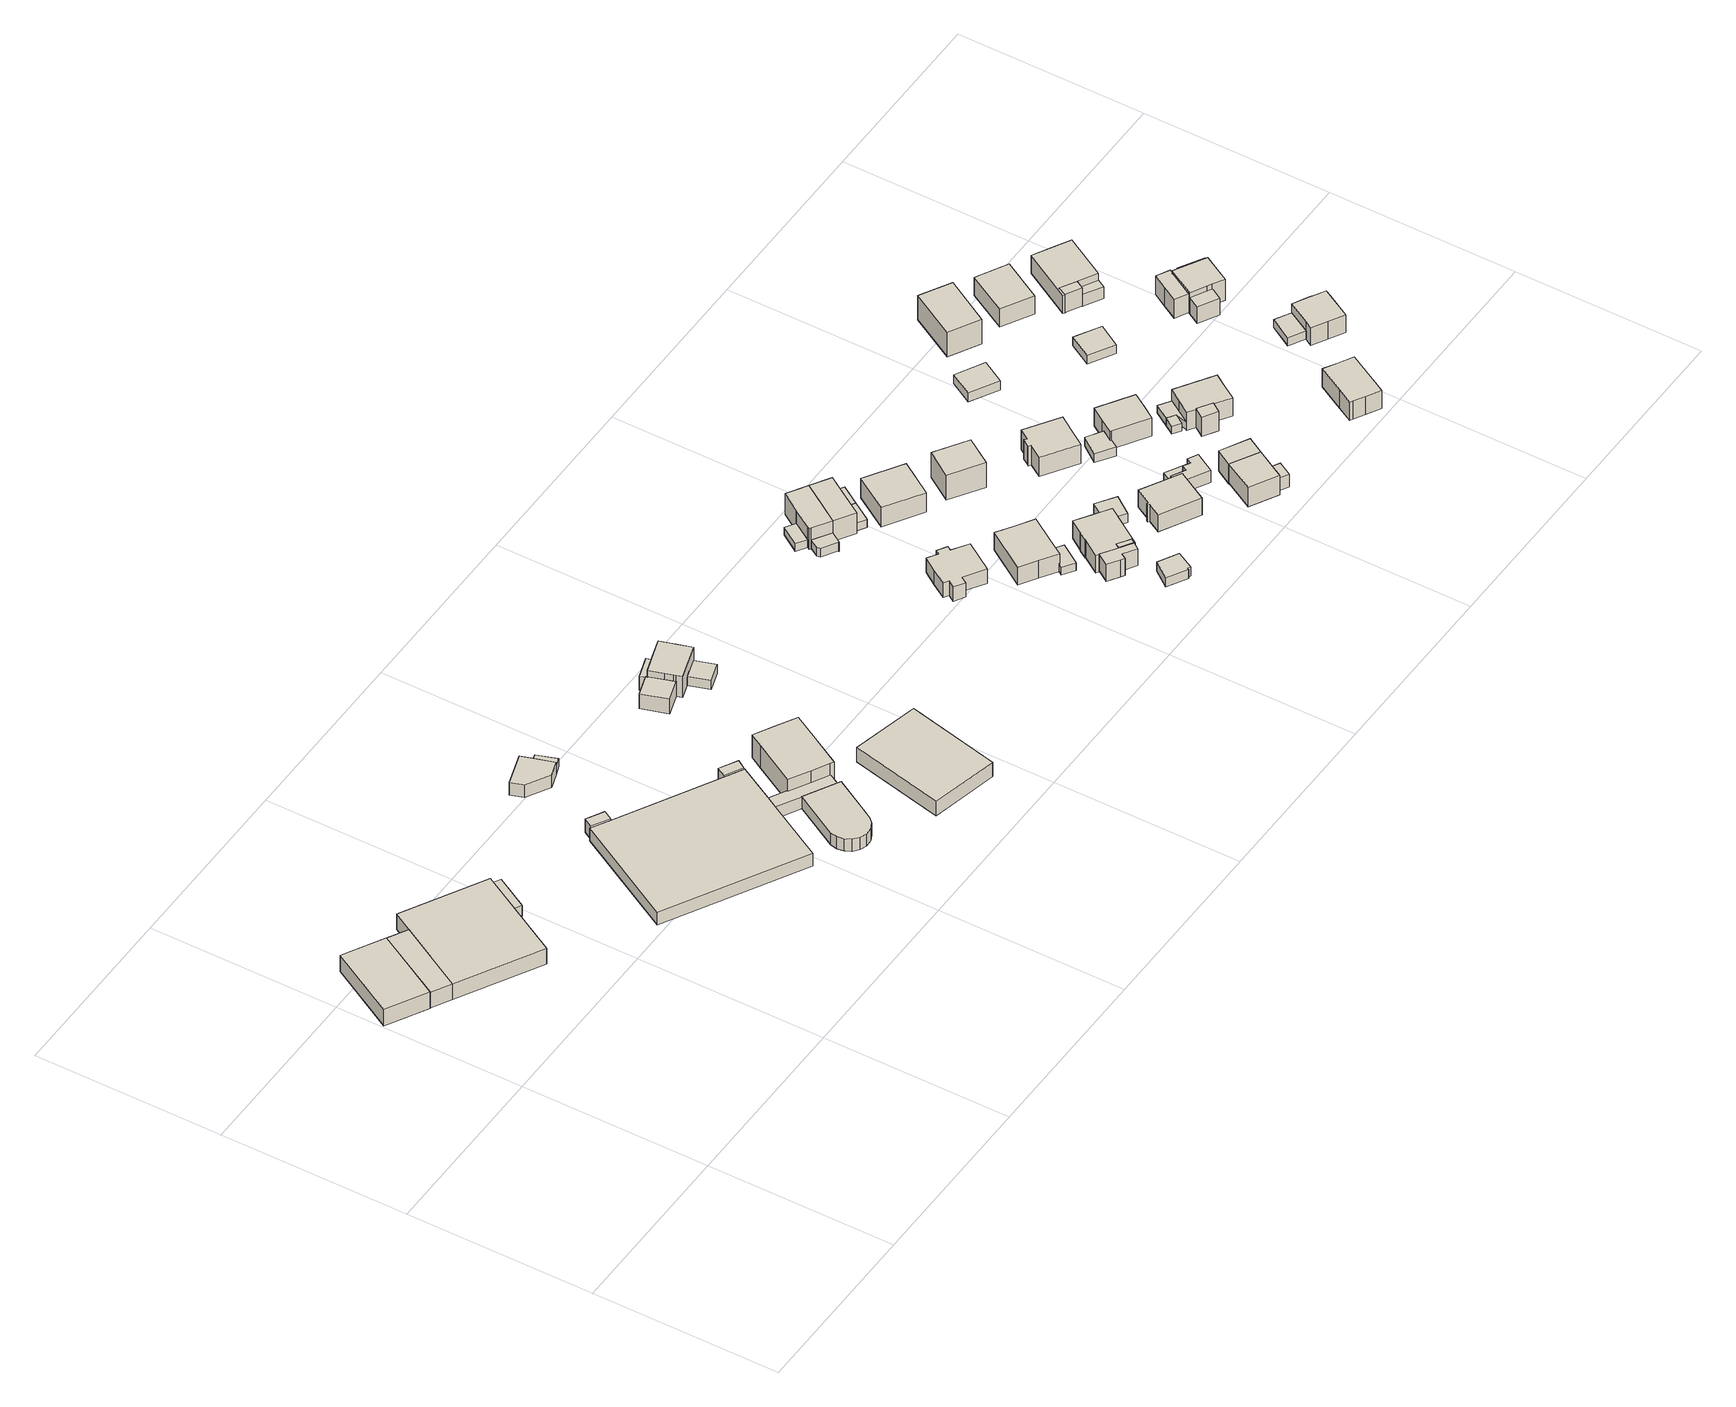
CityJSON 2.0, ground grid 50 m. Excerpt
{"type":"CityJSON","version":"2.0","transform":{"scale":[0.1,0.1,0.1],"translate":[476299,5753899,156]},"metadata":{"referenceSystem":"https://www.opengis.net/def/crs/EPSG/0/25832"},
"CityObjects":{
"building1":{"type":"Building","attributes":{"Gemeindeschluessel":"05766056","BezugspunktDach":"2000","function":"31001_2000","measuredHeight":5.05},"address":[{"country":"Germany","locality":"Oerlinghausen","thoroughfareNumber":"40","thoroughfareName":"Stukenbrocker Weg"}],"geometry":[{"type":"Solid","lod":"1","boundaries":[[[[0,1,2,3]],[[4,5,6,7]],[[4,7,3,2]],[[5,4,2,1]],[[6,5,1,0]],[[7,6,0,3]]]]}]},
"building2":{"type":"Building","attributes":{"Gemeindeschluessel":"05766056","function":"31001_2000"},"address":[{"country":"Germany","locality":"Oerlinghausen","thoroughfareNumber":"40","thoroughfareName":"Stukenbrocker Weg"}],"children":["building2-1","building2-2","building2-3"]},
"building2-1":{"type":"BuildingPart","attributes":{"BezugspunktDach":"2000","measuredHeight":4.88},"parents":["building2"],"geometry":[{"type":"Solid","lod":"1","boundaries":[[[[8,9,10,11]],[[12,13,14,15]],[[12,15,11,10]],[[13,12,10,9]],[[14,13,9,8]],[[15,14,8,11]]]]}]},
"building2-2":{"type":"BuildingPart","attributes":{"BezugspunktDach":"2000","measuredHeight":4.88},"parents":["building2"],"geometry":[{"type":"Solid","lod":"1","boundaries":[[[[16,17,9,18]],[[13,19,20,21]],[[13,21,18,9]],[[19,13,9,17]],[[20,19,17,16]],[[21,20,16,18]]]]}]},
"building2-3":{"type":"BuildingPart","attributes":{"BezugspunktDach":"2000","measuredHeight":3.34},"parents":["building2"],"geometry":[{"type":"Solid","lod":"1","boundaries":[[[[22,23,24,25]],[[26,27,15,28]],[[26,28,25,24]],[[27,26,24,23]],[[15,27,23,22]],[[28,15,22,25]]]]}]},
"building3":{"type":"Building","attributes":{"Gemeindeschluessel":"05766056","BezugspunktDach":"2000","function":"31001_2000","measuredHeight":4.04},"address":[{"country":"Germany","locality":"Oerlinghausen","thoroughfareNumber":"38","thoroughfareName":"Stukenbrocker Weg"}],"geometry":[{"type":"Solid","lod":"1","boundaries":[[[[29,30,31,32,33,34,35,36,37,38]],[[39,40,41,42,43,44,45,46,47,48]],[[39,48,38,37]],[[40,39,37,36]],[[41,40,36,35]],[[42,41,35,34]],[[43,42,34,33]],[[44,43,33,32]],[[45,44,32,31]],[[46,45,31,30]],[[47,46,30,29]],[[48,47,29,38]]]]}]},
"building4":{"type":"Building","attributes":{"Gemeindeschluessel":"05766056","BezugspunktDach":"2000","function":"51009_1610","measuredHeight":4.21},"address":[{"country":"Germany"}],"geometry":[{"type":"Solid","lod":"1","boundaries":[[[[49,50,51,52]],[[53,54,55,56]],[[53,56,52,51]],[[54,53,51,50]],[[55,54,50,49]],[[56,55,49,52]]]]}]},
"building5":{"type":"Building","attributes":{"Gemeindeschluessel":"05766056","BezugspunktDach":"2000","function":"31001_2000","measuredHeight":3.99},"address":[{"country":"Germany","locality":"Oerlinghausen","thoroughfareNumber":"38","thoroughfareName":"Stukenbrocker Weg"}],"geometry":[{"type":"Solid","lod":"1","boundaries":[[[[57,58,59,60,61,62]],[[63,64,65,66,67,68]],[[63,68,62,61]],[[64,63,61,60]],[[65,64,60,59]],[[66,65,59,58]],[[67,66,58,57]],[[68,67,57,62]]]]}]},
"building6":{"type":"Building","attributes":{"Gemeindeschluessel":"05766056","BezugspunktDach":"2000","function":"31001_2000","measuredHeight":2.34},"address":[{"country":"Germany","locality":"Oerlinghausen","thoroughfareNumber":"38","thoroughfareName":"Stukenbrocker Weg"}],"geometry":[{"type":"Solid","lod":"1","boundaries":[[[[69,70,71,72]],[[68,67,73,74]],[[68,74,72,71]],[[67,68,71,70]],[[73,67,70,69]],[[74,73,69,72]]]]}]},
"building7":{"type":"Building","attributes":{"Gemeindeschluessel":"05766056","BezugspunktDach":"2000","function":"31001_2000","measuredHeight":3.82,"storeysAboveGround":1},"address":[{"country":"Germany","locality":"Oerlinghausen","thoroughfareNumber":"38","thoroughfareName":"Stukenbrocker Weg"}],"geometry":[{"type":"Solid","lod":"1","boundaries":[[[[75,76,77,78,79,80,81,82,83,84,85,86,87,88]],[[89,90,91,92,93,94,95,96,97,98,99,100,101,102]],[[89,102,88,87]],[[90,89,87,86]],[[91,90,86,85]],[[92,91,85,84]],[[93,92,84,83]],[[94,93,83,82]],[[95,94,82,81]],[[96,95,81,80]],[[97,96,80,79]],[[98,97,79,78]],[[99,98,78,77]],[[100,99,77,76]],[[101,100,76,75]],[[102,101,75,88]]]]}]},
"building8":{"type":"Building","attributes":{"Gemeindeschluessel":"05766056","BezugspunktDach":"2000","function":"51009_1610","measuredHeight":4.17},"address":[{"country":"Germany"}],"geometry":[{"type":"Solid","lod":"1","boundaries":[[[[103,104,105,106]],[[107,108,109,110]],[[107,110,106,105]],[[108,107,105,104]],[[109,108,104,103]],[[110,109,103,106]]]]}]},
"building9":{"type":"Building","attributes":{"Gemeindeschluessel":"05766056","function":"31001_2000"},"address":[{"country":"Germany","locality":"Oerlinghausen","thoroughfareNumber":"38","thoroughfareName":"Stukenbrocker Weg"}],"children":["building9-1","building9-2"]},
"building9-1":{"type":"BuildingPart","attributes":{"BezugspunktDach":"2000","measuredHeight":7.8,"storeysAboveGround":2},"parents":["building9"],"geometry":[{"type":"Solid","lod":"1","boundaries":[[[[111,112,113,114,115,116,117,118,119]],[[120,121,122,123,124,125,126,127,128]],[[120,128,119,118]],[[121,120,118,117]],[[122,121,117,116]],[[123,122,116,115]],[[124,123,115,114]],[[125,124,114,113]],[[126,125,113,112]],[[127,126,112,111]],[[128,127,111,119]]]]}]},
"building9-2":{"type":"BuildingPart","attributes":{"BezugspunktDach":"2000","measuredHeight":3.72,"storeysAboveGround":2},"address":[{"country":"Germany","locality":"Oerlinghausen","thoroughfareNumber":"38","thoroughfareName":"Stukenbrocker Weg"}],"parents":["building9"],"geometry":[{"type":"Solid","lod":"1","boundaries":[[[[129,29,38,81,80,79,130,131]],[[121,132,133,134,135,136,124,123]],[[121,123,131,130]],[[132,121,130,79]],[[133,132,79,80]],[[134,133,80,81]],[[135,134,81,38]],[[136,135,38,29]],[[124,136,29,129]],[[123,124,129,131]]]]}]},
"building10":{"type":"Building","attributes":{"Gemeindeschluessel":"05766056","BezugspunktDach":"2000","function":"31001_2000","measuredHeight":4.45},"address":[{"country":"Germany","locality":"Oerlinghausen","thoroughfareNumber":"36","thoroughfareName":"Stukenbrocker Weg"}],"geometry":[{"type":"Solid","lod":"1","boundaries":[[[[137,138,139,140]],[[141,142,143,144]],[[141,144,140,139]],[[142,141,139,138]],[[143,142,138,137]],[[144,143,137,140]]]]}]},
"building11":{"type":"Building","attributes":{"Gemeindeschluessel":"05766056","BezugspunktDach":"2000","function":"31001_2000","measuredHeight":6.58},"address":[{"country":"Germany","locality":"Oerlinghausen","thoroughfareNumber":"34","thoroughfareName":"Stukenbrocker Weg"}],"geometry":[{"type":"Solid","lod":"1","boundaries":[[[[145,146,147,148]],[[149,150,151,152]],[[149,152,148,147]],[[150,149,147,146]],[[151,150,146,145]],[[152,151,145,148]]]]}]},
"building12":{"type":"Building","attributes":{"Gemeindeschluessel":"05766056","function":"31001_1010"},"address":[{"country":"Germany","locality":"Oerlinghausen","thoroughfareNumber":"34","thoroughfareName":"Stukenbrocker Weg"}],"children":["building12-1","building12-2"]},
"building12-1":{"type":"BuildingPart","attributes":{"BezugspunktDach":"2000","measuredHeight":8.98},"parents":["building12"],"geometry":[{"type":"Solid","lod":"1","boundaries":[[[[153,154,155,156,157,158,159,160,161,162]],[[163,164,165,166,167,168,169,170,171,172]],[[163,172,162,161]],[[164,163,161,160]],[[165,164,160,159]],[[166,165,159,158]],[[167,166,158,157]],[[168,167,157,156]],[[169,168,156,155]],[[170,169,155,154]],[[171,170,154,153]],[[172,171,153,162]]]]}]},
"building12-2":{"type":"BuildingPart","attributes":{"BezugspunktDach":"2000","measuredHeight":4.24},"parents":["building12"],"geometry":[{"type":"Solid","lod":"1","boundaries":[[[[173,174,175,176]],[[167,177,178,168]],[[167,168,176,175]],[[177,167,175,174]],[[178,177,174,173]],[[168,178,173,176]]]]}]},
"building13":{"type":"Building","attributes":{"Gemeindeschluessel":"05766056","BezugspunktDach":"2000","function":"31001_2000","measuredHeight":2.76},"address":[{"country":"Germany","locality":"Oerlinghausen","thoroughfareNumber":"34","thoroughfareName":"Stukenbrocker Weg"}],"geometry":[{"type":"Solid","lod":"1","boundaries":[[[[179,180,181,182]],[[183,184,185,186]],[[183,186,182,181]],[[184,183,181,180]],[[185,184,180,179]],[[186,185,179,182]]]]}]},
"building14":{"type":"Building","attributes":{"Gemeindeschluessel":"05766056","BezugspunktDach":"2000","function":"31001_1100","measuredHeight":7.13},"address":[{"country":"Germany","locality":"Oerlinghausen","thoroughfareNumber":"22","thoroughfareName":"Agnes-Miegel-Weg"}],"geometry":[{"type":"Solid","lod":"1","boundaries":[[[[187,188,189,190,191,192,193,194,195,196,197,198,199,200]],[[201,202,203,204,205,206,207,208,209,210,211,212,213,214]],[[201,214,200,199]],[[202,201,199,198]],[[203,202,198,197]],[[204,203,197,196]],[[205,204,196,195]],[[206,205,195,194]],[[207,206,194,193]],[[208,207,193,192]],[[209,208,192,191]],[[210,209,191,190]],[[211,210,190,189]],[[212,211,189,188]],[[213,212,188,187]],[[214,213,187,200]]]]}]},
"building15":{"type":"Building","attributes":{"Gemeindeschluessel":"05766056","BezugspunktDach":"2000","function":"31001_1110","measuredHeight":2.64},"address":[{"country":"Germany","locality":"Oerlinghausen","thoroughfareNumber":"10","thoroughfareName":"Agnes-Miegel-Weg"}],"geometry":[{"type":"Solid","lod":"1","boundaries":[[[[215,216,217,218,219,220,221]],[[222,223,224,225,226,227,228]],[[222,228,221,220]],[[223,222,220,219]],[[224,223,219,218]],[[225,224,218,217]],[[226,225,217,216]],[[227,226,216,215]],[[228,227,215,221]]]]}]},
"building16":{"type":"Building","attributes":{"Gemeindeschluessel":"05766056","BezugspunktDach":"2000","function":"31001_2000","measuredHeight":2.46},"address":[{"country":"Germany","locality":"Oerlinghausen","thoroughfareNumber":"10","thoroughfareName":"Agnes-Miegel-Weg"}],"geometry":[{"type":"Solid","lod":"1","boundaries":[[[[229,230,231,232]],[[233,234,235,236]],[[233,236,232,231]],[[234,233,231,230]],[[235,234,230,229]],[[236,235,229,232]]]]}]},
"building17":{"type":"Building","attributes":{"Gemeindeschluessel":"05766056","BezugspunktDach":"2000","function":"31001_1010","measuredHeight":9.17},"address":[{"country":"Germany","locality":"Oerlinghausen","thoroughfareNumber":"10","thoroughfareName":"Agnes-Miegel-Weg"}],"geometry":[{"type":"Solid","lod":"1","boundaries":[[[[237,238,239,240,241,242,243,244,245]],[[246,247,248,233,249,236,250,251,252]],[[246,252,245,244]],[[247,246,244,243]],[[248,247,243,242]],[[233,248,242,241]],[[249,233,241,240]],[[236,249,240,239]],[[250,236,239,238]],[[251,250,238,237]],[[252,251,237,245]]]]}]},
"building18":{"type":"Building","attributes":{"Gemeindeschluessel":"05766056","BezugspunktDach":"2000","function":"31001_1010","measuredHeight":7.49},"address":[{"country":"Germany","locality":"Oerlinghausen","thoroughfareNumber":"26","thoroughfareName":"Agnes-Miegel-Weg"}],"geometry":[{"type":"Solid","lod":"1","boundaries":[[[[253,254,255,256,257,258,259]],[[260,261,262,263,264,265,266]],[[260,266,259,258]],[[261,260,258,257]],[[262,261,257,256]],[[263,262,256,255]],[[264,263,255,254]],[[265,264,254,253]],[[266,265,253,259]]]]}]},
"building19":{"type":"Building","attributes":{"Gemeindeschluessel":"05766056","BezugspunktDach":"2000","function":"31001_1010","measuredHeight":9.14},"address":[{"country":"Germany","locality":"Oerlinghausen","thoroughfareNumber":"12","thoroughfareName":"Agnes-Miegel-Weg"}],"geometry":[{"type":"Solid","lod":"1","boundaries":[[[[267,237,245,244,268,269]],[[270,246,252,251,271,272]],[[270,272,269,268]],[[246,270,268,244]],[[252,246,244,245]],[[251,252,245,237]],[[271,251,237,267]],[[272,271,267,269]]]]}]},
"building20":{"type":"Building","attributes":{"Gemeindeschluessel":"05766056","BezugspunktDach":"2000","function":"31001_2000","measuredHeight":2.48},"address":[{"country":"Germany","locality":"Oerlinghausen","thoroughfareNumber":"26","thoroughfareName":"Agnes-Miegel-Weg"}],"geometry":[{"type":"Solid","lod":"1","boundaries":[[[[273,274,275,276,277,278]],[[279,280,281,282,283,284]],[[279,284,278,277]],[[280,279,277,276]],[[281,280,276,275]],[[282,281,275,274]],[[283,282,274,273]],[[284,283,273,278]]]]}]},
"building21":{"type":"Building","attributes":{"Gemeindeschluessel":"05766056","BezugspunktDach":"2000","function":"31001_2000","measuredHeight":2.41},"address":[{"country":"Germany","locality":"Oerlinghausen","thoroughfareNumber":"12","thoroughfareName":"Agnes-Miegel-Weg"}],"geometry":[{"type":"Solid","lod":"1","boundaries":[[[[285,286,287,288]],[[289,290,291,292]],[[289,292,288,287]],[[290,289,287,286]],[[291,290,286,285]],[[292,291,285,288]]]]}]},
"building22":{"type":"Building","attributes":{"Gemeindeschluessel":"05766056","BezugspunktDach":"2100","function":"51009_1610","measuredHeight":5.28},"address":[{"country":"Germany"}],"geometry":[{"type":"Solid","lod":"1","boundaries":[[[[293,294,295,296,297,298,299,300,301,302]],[[303,304,305,306,307,308,309,310,311,312]],[[303,312,302,301]],[[304,303,301,300]],[[305,304,300,299]],[[306,305,299,298]],[[307,306,298,297]],[[308,307,297,296]],[[309,308,296,295]],[[310,309,295,294]],[[311,310,294,293]],[[312,311,293,302]]]]}]},
"building23":{"type":"Building","attributes":{"Gemeindeschluessel":"05766056","BezugspunktDach":"2000","function":"51009_1611","measuredHeight":2.83},"address":[{"country":"Germany"}],"geometry":[{"type":"Solid","lod":"1","boundaries":[[[[313,314,315,316,317,318]],[[319,320,321,322,323,324]],[[319,324,318,317]],[[320,319,317,316]],[[321,320,316,315]],[[322,321,315,314]],[[323,322,314,313]],[[324,323,313,318]]]]}]},
"building24":{"type":"Building","attributes":{"Gemeindeschluessel":"05766056","BezugspunktDach":"2000","function":"51009_1610","measuredHeight":2.55},"address":[{"country":"Germany"}],"geometry":[{"type":"Solid","lod":"1","boundaries":[[[[325,285,288,326]],[[292,291,327,328]],[[292,328,326,288]],[[291,292,288,285]],[[327,291,285,325]],[[328,327,325,326]]]]}]},
"building25":{"type":"Building","attributes":{"Gemeindeschluessel":"05766056","function":"31001_1010"},"address":[{"country":"Germany","locality":"Oerlinghausen","thoroughfareNumber":"32","thoroughfareName":"Agnes-Miegel-Weg"}],"children":["building25-1","building25-2"]},
"building25-1":{"type":"BuildingPart","attributes":{"BezugspunktDach":"2000","measuredHeight":7.61},"parents":["building25"],"geometry":[{"type":"Solid","lod":"1","boundaries":[[[[329,330,331,332,333,334,335,336,337,338,339,340,341,342,343,344,345,346]],[[347,348,349,350,351,352,353,354,355,356,357,358,359,360,361,362,363,364]],[[347,364,346,345]],[[348,347,345,344]],[[349,348,344,343]],[[350,349,343,342]],[[351,350,342,341]],[[352,351,341,340]],[[353,352,340,339]],[[354,353,339,338]],[[355,354,338,337]],[[356,355,337,336]],[[357,356,336,335]],[[358,357,335,334]],[[359,358,334,333]],[[360,359,333,332]],[[361,360,332,331]],[[362,361,331,330]],[[363,362,330,329]],[[364,363,329,346]]]]}]},
"building25-2":{"type":"BuildingPart","attributes":{"BezugspunktDach":"2000","measuredHeight":5.73},"address":[{"country":"Germany","locality":"Oerlinghausen","thoroughfareNumber":"32","thoroughfareName":"Agnes-Miegel-Weg"}],"parents":["building25"],"geometry":[{"type":"Solid","lod":"1","boundaries":[[[[365,366,367,368]],[[369,370,371,372]],[[369,372,368,367]],[[370,369,367,366]],[[371,370,366,365]],[[372,371,365,368]]]]}]},
"building26":{"type":"Building","attributes":{"Gemeindeschluessel":"05766056","BezugspunktDach":"2000","function":"31001_1010","measuredHeight":8.2},"address":[{"country":"Germany","locality":"Oerlinghausen","thoroughfareNumber":"14","thoroughfareName":"Agnes-Miegel-Weg"}],"geometry":[{"type":"Solid","lod":"1","boundaries":[[[[373,374,375,376]],[[377,378,379,380]],[[377,380,376,375]],[[378,377,375,374]],[[379,378,374,373]],[[380,379,373,376]]]]}]},
"building27":{"type":"Building","attributes":{"Gemeindeschluessel":"05766056","BezugspunktDach":"2000","function":"31001_2000","measuredHeight":2.82},"address":[{"country":"Germany","locality":"Oerlinghausen","thoroughfareNumber":"32","thoroughfareName":"Agnes-Miegel-Weg"}],"geometry":[{"type":"Solid","lod":"1","boundaries":[[[[381,382,383,384,385,386]],[[387,349,348,347,388,389]],[[387,389,386,385]],[[349,387,385,384]],[[348,349,384,383]],[[347,348,383,382]],[[388,347,382,381]],[[389,388,381,386]]]]}]},
"building28":{"type":"Building","attributes":{"Gemeindeschluessel":"05766056","BezugspunktDach":"2000","function":"31001_1010","measuredHeight":9.91},"address":[{"country":"Germany","locality":"Oerlinghausen","thoroughfareNumber":"20","thoroughfareName":"Agnes-Miegel-Weg"}],"geometry":[{"type":"Solid","lod":"1","boundaries":[[[[390,391,392,393]],[[394,395,396,397]],[[394,397,393,392]],[[395,394,392,391]],[[396,395,391,390]],[[397,396,390,393]]]]}]},
"building29":{"type":"Building","attributes":{"Gemeindeschluessel":"05766056","BezugspunktDach":"2000","function":"31001_1010","measuredHeight":7.03,"storeysAboveGround":2},"address":[{"country":"Germany","locality":"Oerlinghausen","thoroughfareNumber":"44","thoroughfareName":"Agnes-Miegel-Weg"}],"geometry":[{"type":"Solid","lod":"1","boundaries":[[[[398,399,400,401,402,403,404,405,406,407,408,409]],[[410,411,412,413,414,415,416,417,418,419,420,421]],[[410,421,409,408]],[[411,410,408,407]],[[412,411,407,406]],[[413,412,406,405]],[[414,413,405,404]],[[415,414,404,403]],[[416,415,403,402]],[[417,416,402,401]],[[418,417,401,400]],[[419,418,400,399]],[[420,419,399,398]],[[421,420,398,409]]]]}]},
"building30":{"type":"Building","attributes":{"Gemeindeschluessel":"05766056","BezugspunktDach":"2000","function":"31001_1010","measuredHeight":8.56},"address":[{"country":"Germany","locality":"Oerlinghausen","thoroughfareNumber":"34","thoroughfareName":"Agnes-Miegel-Weg"}],"geometry":[{"type":"Solid","lod":"1","boundaries":[[[[422,423,424,425,426,427,428,429,430,431]],[[432,433,434,435,436,437,438,439,440,441]],[[432,441,431,430]],[[433,432,430,429]],[[434,433,429,428]],[[435,434,428,427]],[[436,435,427,426]],[[437,436,426,425]],[[438,437,425,424]],[[439,438,424,423]],[[440,439,423,422]],[[441,440,422,431]]]]}]},
"building31":{"type":"Building","attributes":{"Gemeindeschluessel":"05766056","BezugspunktDach":"2000","function":"51009_1611","measuredHeight":3.79},"address":[{"country":"Germany"}],"geometry":[{"type":"Solid","lod":"1","boundaries":[[[[442,443,444,445,446,447,448,449,450,451]],[[452,453,454,455,456,457,458,459,460,461]],[[452,461,451,450]],[[453,452,450,449]],[[454,453,449,448]],[[455,454,448,447]],[[456,455,447,446]],[[457,456,446,445]],[[458,457,445,444]],[[459,458,444,443]],[[460,459,443,442]],[[461,460,442,451]]]]}]},
"building32":{"type":"Building","attributes":{"Gemeindeschluessel":"05766056","BezugspunktDach":"2000","function":"31001_2000","measuredHeight":2.17},"address":[{"country":"Germany","locality":"Oerlinghausen","thoroughfareNumber":"44","thoroughfareName":"Agnes-Miegel-Weg"}],"geometry":[{"type":"Solid","lod":"1","boundaries":[[[[462,463,464,465,466,467]],[[454,453,452,461,468,455]],[[454,455,467,466]],[[453,454,466,465]],[[452,453,465,464]],[[461,452,464,463]],[[468,461,463,462]],[[455,468,462,467]]]]}]},
"building33":{"type":"Building","attributes":{"Gemeindeschluessel":"05766056","function":"31001_1010"},"address":[{"country":"Germany","locality":"Oerlinghausen","thoroughfareNumber":"42","thoroughfareName":"Agnes-Miegel-Weg"}],"children":["building33-1","building33-2","building33-3"]},
"building33-1":{"type":"BuildingPart","attributes":{"BezugspunktDach":"2000","measuredHeight":7.95},"parents":["building33"],"geometry":[{"type":"Solid","lod":"1","boundaries":[[[[469,470,471,472]],[[473,474,475,476]],[[473,476,472,471]],[[474,473,471,470]],[[475,474,470,469]],[[476,475,469,472]]]]}]},
"building33-2":{"type":"BuildingPart","attributes":{"BezugspunktDach":"2000","measuredHeight":3.92},"parents":["building33"],"geometry":[{"type":"Solid","lod":"1","boundaries":[[[[477,478,479,480]],[[481,482,483,484]],[[481,484,480,479]],[[482,481,479,478]],[[483,482,478,477]],[[484,483,477,480]]]]}]},
"building33-3":{"type":"BuildingPart","attributes":{"BezugspunktDach":"2000","measuredHeight":8.28},"address":[{"country":"Germany","locality":"Oerlinghausen","thoroughfareNumber":"42","thoroughfareName":"Agnes-Miegel-Weg"}],"parents":["building33"],"geometry":[{"type":"Solid","lod":"1","boundaries":[[[[485,469,472,486]],[[487,488,489,490]],[[487,490,486,472]],[[488,487,472,469]],[[489,488,469,485]],[[490,489,485,486]]]]}]},
"building34":{"type":"Building","attributes":{"Gemeindeschluessel":"05766056","BezugspunktDach":"2000","function":"31001_2000","measuredHeight":2.7},"address":[{"country":"Germany","locality":"Oerlinghausen","thoroughfareNumber":"38","thoroughfareName":"Agnes-Miegel-Weg"}],"geometry":[{"type":"Solid","lod":"1","boundaries":[[[[491,492,493,494,495,496]],[[497,498,499,500,501,502]],[[497,502,496,495]],[[498,497,495,494]],[[499,498,494,493]],[[500,499,493,492]],[[501,500,492,491]],[[502,501,491,496]]]]}]},
"building35":{"type":"Building","attributes":{"Gemeindeschluessel":"05766056","BezugspunktDach":"2000","function":"31001_1010","measuredHeight":7.45},"address":[{"country":"Germany","locality":"Oerlinghausen","thoroughfareNumber":"38","thoroughfareName":"Agnes-Miegel-Weg"}],"geometry":[{"type":"Solid","lod":"1","boundaries":[[[[503,504,505,506,507,508,509]],[[510,502,501,511,512,513,514]],[[510,514,509,508]],[[502,510,508,507]],[[501,502,507,506]],[[511,501,506,505]],[[512,511,505,504]],[[513,512,504,503]],[[514,513,503,509]]]]}]},
"building36":{"type":"Building","attributes":{"Gemeindeschluessel":"05766056","BezugspunktDach":"2000","function":"31001_2000","measuredHeight":2.39},"address":[{"country":"Germany","locality":"Oerlinghausen","thoroughfareNumber":"40","thoroughfareName":"Agnes-Miegel-Weg"}],"geometry":[{"type":"Solid","lod":"1","boundaries":[[[[515,516,517,518]],[[519,520,521,522]],[[519,522,518,517]],[[520,519,517,516]],[[521,520,516,515]],[[522,521,515,518]]]]}]},
"building37":{"type":"Building","attributes":{"Gemeindeschluessel":"05766056","BezugspunktDach":"2000","function":"31001_2000","measuredHeight":2.73},"address":[{"country":"Germany","locality":"Oerlinghausen","thoroughfareNumber":"7","thoroughfareName":"Agnes-Miegel-Weg"}],"geometry":[{"type":"Solid","lod":"1","boundaries":[[[[523,524,525,526]],[[527,528,529,530]],[[527,530,526,525]],[[528,527,525,524]],[[529,528,524,523]],[[530,529,523,526]]]]}]},
"building38":{"type":"Building","attributes":{"Gemeindeschluessel":"05766056","BezugspunktDach":"2100","function":"31001_1110","measuredHeight":6},"address":[{"country":"Germany","locality":"Oerlinghausen","thoroughfareNumber":"40","thoroughfareName":"Agnes-Miegel-Weg"}],"geometry":[{"type":"Solid","lod":"1","boundaries":[[[[531,532,533,534]],[[535,536,537,538]],[[535,538,534,533]],[[536,535,533,532]],[[537,536,532,531]],[[538,537,531,534]]]]}]},
"building39":{"type":"Building","attributes":{"Gemeindeschluessel":"05766056","BezugspunktDach":"2000","function":"51009_1610","measuredHeight":2.45},"address":[{"country":"Germany"}],"geometry":[{"type":"Solid","lod":"1","boundaries":[[[[539,515,518,540,541]],[[542,522,521,543,544]],[[542,544,541,540]],[[522,542,540,518]],[[521,522,518,515]],[[543,521,515,539]],[[544,543,539,541]]]]}]},
"building40":{"type":"Building","attributes":{"Gemeindeschluessel":"05766056","BezugspunktDach":"2000","function":"31001_1010","measuredHeight":7.73},"address":[{"country":"Germany","locality":"Oerlinghausen","thoroughfareNumber":"40","thoroughfareName":"Agnes-Miegel-Weg"}],"geometry":[{"type":"Solid","lod":"1","boundaries":[[[[545,546,547,548,549,550,551,552]],[[553,554,537,555,556,557,558,559]],[[553,559,552,551]],[[554,553,551,550]],[[537,554,550,549]],[[555,537,549,548]],[[556,555,548,547]],[[557,556,547,546]],[[558,557,546,545]],[[559,558,545,552]]]]}]},
"building41":{"type":"Building","attributes":{"Gemeindeschluessel":"05766056","BezugspunktDach":"2000","function":"31001_1010","measuredHeight":8.96},"address":[{"country":"Germany","locality":"Oerlinghausen","thoroughfareNumber":"7","thoroughfareName":"Agnes-Miegel-Weg"}],"geometry":[{"type":"Solid","lod":"1","boundaries":[[[[560,561,562,563]],[[564,565,566,567]],[[564,567,563,562]],[[565,564,562,561]],[[566,565,561,560]],[[567,566,560,563]]]]}]},
"building42":{"type":"Building","attributes":{"Gemeindeschluessel":"05766056","BezugspunktDach":"2000","function":"31001_2000","measuredHeight":2.71},"address":[{"country":"Germany","locality":"Oerlinghausen","thoroughfareNumber":"11","thoroughfareName":"Agnes-Miegel-Weg"}],"geometry":[{"type":"Solid","lod":"1","boundaries":[[[[568,569,570,571]],[[572,573,574,575]],[[572,575,571,570]],[[573,572,570,569]],[[574,573,569,568]],[[575,574,568,571]]]]}]},
"building43":{"type":"Building","attributes":{"Gemeindeschluessel":"05766056","BezugspunktDach":"2000","function":"31001_1010","measuredHeight":7.76},"address":[{"country":"Germany","locality":"Oerlinghausen","thoroughfareNumber":"41","thoroughfareName":"Agnes-Miegel-Weg"}],"geometry":[{"type":"Solid","lod":"1","boundaries":[[[[576,577,578,579,580,581,582,583]],[[584,585,586,587,588,589,590,591]],[[584,591,583,582]],[[585,584,582,581]],[[586,585,581,580]],[[587,586,580,579]],[[588,587,579,578]],[[589,588,578,577]],[[590,589,577,576]],[[591,590,576,583]]]]}]},
"building44":{"type":"Building","attributes":{"Gemeindeschluessel":"05766056","BezugspunktDach":"2000","function":"31001_1010","measuredHeight":7.59},"address":[{"country":"Germany","locality":"Oerlinghausen","thoroughfareNumber":"9","thoroughfareName":"Agnes-Miegel-Weg"}],"geometry":[{"type":"Solid","lod":"1","boundaries":[[[[592,593,594,595]],[[596,597,598,599]],[[596,599,595,594]],[[597,596,594,593]],[[598,597,593,592]],[[599,598,592,595]]]]}]},
"building45":{"type":"Building","attributes":{"Gemeindeschluessel":"05766056","BezugspunktDach":"2000","function":"51009_1610","measuredHeight":7.44},"address":[{"country":"Germany"}],"geometry":[{"type":"Solid","lod":"1","boundaries":[[[[600,601,602,603]],[[604,605,606,607]],[[604,607,603,602]],[[605,604,602,601]],[[606,605,601,600]],[[607,606,600,603]]]]}]},
"building46":{"type":"Building","attributes":{"Gemeindeschluessel":"05766056","BezugspunktDach":"2000","function":"51009_1610","measuredHeight":2.49},"address":[{"country":"Germany"}],"geometry":[{"type":"Solid","lod":"1","boundaries":[[[[608,609,610,611]],[[612,613,614,615]],[[612,615,611,610]],[[613,612,610,609]],[[614,613,609,608]],[[615,614,608,611]]]]}]},
"building47":{"type":"Building","attributes":{"Gemeindeschluessel":"05766056","function":"31001_1010"},"address":[{"country":"Germany","locality":"Oerlinghausen","thoroughfareNumber":"11","thoroughfareName":"Agnes-Miegel-Weg"}],"children":["building47-1","building47-2"]},
"building47-1":{"type":"BuildingPart","attributes":{"BezugspunktDach":"2000","measuredHeight":7.78},"parents":["building47"],"geometry":[{"type":"Solid","lod":"1","boundaries":[[[[616,617,618,619,620,621,622,623,624]],[[625,626,627,628,629,630,631,632,633]],[[625,633,624,623]],[[626,625,623,622]],[[627,626,622,621]],[[628,627,621,620]],[[629,628,620,619]],[[630,629,619,618]],[[631,630,618,617]],[[632,631,617,616]],[[633,632,616,624]]]]}]},
"building47-2":{"type":"BuildingPart","attributes":{"BezugspunktDach":"2000","measuredHeight":3.73},"parents":["building47"],"geometry":[{"type":"Solid","lod":"1","boundaries":[[[[634,635,636,637]],[[638,639,627,625]],[[638,625,637,636]],[[639,638,636,635]],[[627,639,635,634]],[[625,627,634,637]]]]}]},
"building48":{"type":"Building","attributes":{"Gemeindeschluessel":"05766056","BezugspunktDach":"2000","function":"31001_1010","measuredHeight":7.53},"address":[{"country":"Germany","locality":"Oerlinghausen","thoroughfareNumber":"31","thoroughfareName":"Agnes-Miegel-Weg"}],"geometry":[{"type":"Solid","lod":"1","boundaries":[[[[640,641,642,643,644,645,646,647,648]],[[649,650,651,652,653,654,655,656,657]],[[649,657,648,647]],[[650,649,647,646]],[[651,650,646,645]],[[652,651,645,644]],[[653,652,644,643]],[[654,653,643,642]],[[655,654,642,641]],[[656,655,641,640]],[[657,656,640,648]]]]}]},
"building49":{"type":"Building","attributes":{"Gemeindeschluessel":"05766056","function":"31001_1100"},"address":[{"country":"Germany","locality":"Oerlinghausen","thoroughfareNumber":"29","thoroughfareName":"Agnes-Miegel-Weg"}],"children":["building49-1","building49-2","building49-3","building49-4"]},
"building49-1":{"type":"BuildingPart","attributes":{"BezugspunktDach":"2000","measuredHeight":8.04},"parents":["building49"],"geometry":[{"type":"Solid","lod":"1","boundaries":[[[[658,659,660,661,662,663,664,665,666,667]],[[668,669,670,671,672,673,674,675,676,677]],[[668,677,667,666]],[[669,668,666,665]],[[670,669,665,664]],[[671,670,664,663]],[[672,671,663,662]],[[673,672,662,661]],[[674,673,661,660]],[[675,674,660,659]],[[676,675,659,658]],[[677,676,658,667]]]]}]},
"building49-2":{"type":"BuildingPart","attributes":{"BezugspunktDach":"2000","measuredHeight":7.4},"parents":["building49"],"geometry":[{"type":"Solid","lod":"1","boundaries":[[[[678,679,680,681,682,683,684,685]],[[674,673,686,672,687,688,689,690]],[[674,690,685,684]],[[673,674,684,683]],[[686,673,683,682]],[[672,686,682,681]],[[687,672,681,680]],[[688,687,680,679]],[[689,688,679,678]],[[690,689,678,685]]]]}]},
"building49-3":{"type":"BuildingPart","attributes":{"BezugspunktDach":"2000","measuredHeight":5.15},"parents":["building49"],"geometry":[{"type":"Solid","lod":"1","boundaries":[[[[691,692,693,694]],[[695,696,671,669]],[[695,669,694,693]],[[696,695,693,692]],[[671,696,692,691]],[[669,671,691,694]]]]}]},
"building49-4":{"type":"BuildingPart","attributes":{"BezugspunktDach":"2000","measuredHeight":5.15},"parents":["building49"],"geometry":[{"type":"Solid","lod":"1","boundaries":[[[[697,698,699,700]],[[676,675,701,702]],[[676,702,700,699]],[[675,676,699,698]],[[701,675,698,697]],[[702,701,697,700]]]]}]}
},
"vertices":[
[107,1055,56],[6,875,56],[111,816,56],[212,996,56],[111,816,5],[6,875,5],[107,1055,5],[212,996,5],
[293,1018,55],[163,787,55],[376,667,55],[506,899,55],[376,667,6],[163,787,6],[293,1018,6],[506,899,6],
[212,996,55],[111,816,55],[264,967,55],[111,816,6],[212,996,6],[264,967,6],
[506,899,40],[457,811,40],[481,798,40],[530,885,40],[481,798,6],[457,811,6],[530,885,6],
[1072,503,51],[1125,599,51],[1123,600,51],[1078,625,51],[819,769,51],[774,795,51],[772,796,51],[615,517,51],[969,319,51],[1055,473,51],[969,319,11],[615,517,11],[772,796,11],[774,795,11],[819,769,11],[1078,625,11],[1123,600,11],[1125,599,11],[1072,503,11],[1055,473,11],
[788,818,56],[774,795,56],[819,769,56],[832,793,56],[819,769,14],[774,795,14],[788,818,14],[832,793,14],
[893,1029,58],[884,1056,58],[798,1029,58],[809,995,58],[870,960,58],[911,973,58],[870,960,18],[809,995,18],[798,1029,18],[884,1056,18],[893,1029,18],[911,973,18],
[921,1037,42],[893,1029,42],[911,973,42],[939,983,42],[921,1037,18],[939,983,18],
[1125,257,51],[1138,271,51],[1154,298,51],[1206,390,51],[1197,395,51],[1116,440,51],[1116,439,51],[1049,320,51],[1045,302,51],[1048,284,51],[1057,267,51],[1071,255,51],[1089,249,51],[1108,250,51],[1089,249,13],[1071,255,13],[1057,267,13],[1048,284,13],[1045,302,13],[1049,320,13],[1116,439,13],[1116,440,13],[1197,395,13],[1206,390,13],[1154,298,13],[1138,271,13],[1125,257,13],[1108,250,13],
[1091,649,56],[1078,625,56],[1123,600,56],[1137,623,56],[1123,600,14],[1078,625,14],[1091,649,14],[1137,623,14],
[1252,596,86],[1200,625,86],[1180,590,86],[1117,478,86],[1116,477,86],[1169,447,86],[1213,423,86],[1221,418,86],[1305,566,86],[1221,418,14],[1213,423,14],[1169,447,14],[1116,477,14],[1117,478,14],[1180,590,14],[1200,625,14],[1252,596,14],[1305,566,14],
[1117,478,51],[1213,423,51],[1116,477,51],[1197,395,14],[1116,440,14],[1116,439,14],[1055,473,14],[1072,503,14],
[1312,414,61],[1255,165,61],[1434,124,61],[1491,372,61],[1434,124,16],[1255,165,16],[1312,414,16],[1491,372,16],
[1252,944,69],[1195,926,69],[1217,857,69],[1274,875,69],[1217,857,22],[1195,926,22],[1252,944,22],[1274,875,22],
[1361,931,89],[1359,939,89],[1349,971,89],[1311,959,89],[1253,940,89],[1266,901,89],[1272,881,89],[1274,875,89],[1278,861,89],[1374,891,89],[1278,861,23],[1274,875,23],[1272,881,23],[1266,901,23],[1253,940,23],[1311,959,23],[1349,971,23],[1359,939,23],[1361,931,23],[1374,891,23],
[1306,977,66],[1247,958,66],[1253,940,66],[1311,959,66],[1247,958,23],[1306,977,23],
[1371,890,51],[1317,873,51],[1335,819,51],[1388,836,51],[1335,819,23],[1317,873,23],[1371,890,23],[1388,836,23],
[1896,567,72],[1871,528,72],[1884,520,72],[1872,502,72],[1899,485,72],[1910,502,72],[1964,467,72],[1990,506,72],[2015,545,72],[1973,572,72],[1980,583,72],[1955,599,72],[1948,588,72],[1922,605,72],[1948,588,27],[1955,599,27],[1980,583,27],[1973,572,27],[2015,545,27],[1990,506,27],[1964,467,27],[1910,502,27],[1899,485,27],[1872,502,27],[1884,520,27],[1871,528,27],[1896,567,27],[1922,605,27],
[1840,863,66],[1825,840,66],[1827,830,66],[1865,806,66],[1864,805,66],[1866,804,66],[1886,834,66],[1866,804,39],[1864,805,39],[1865,806,39],[1827,830,39],[1825,840,39],[1840,863,39],[1886,834,39],
[1847,940,62],[1814,890,62],[1839,873,62],[1872,924,62],[1839,873,38],[1814,890,38],[1847,940,38],[1872,924,38],
[1957,943,103],[1906,975,103],[1872,924,103],[1870,921,103],[1839,873,103],[1835,866,103],[1840,863,103],[1886,834,103],[1922,889,103],[1886,834,38],[1840,863,38],[1835,866,38],[1870,921,38],[1906,975,38],[1957,943,38],[1922,889,38],
[2155,455,82],[2111,483,82],[2067,512,82],[1996,405,82],[2041,376,82],[2085,347,82],[2112,389,82],[2085,347,27],[2041,376,27],[1996,405,27],[2067,512,27],[2111,483,27],[2155,455,27],[2112,389,27],
[2008,911,103],[1938,802,103],[1973,857,103],[1938,802,38],[2008,911,38],[1973,857,38],
[2112,389,54],[2085,347,54],[2083,349,54],[2074,336,54],[2105,316,54],[2141,370,54],[2105,316,30],[2074,336,30],[2083,349,30],[2085,347,30],[2112,389,30],[2141,370,30],
[1975,859,63],[1942,809,63],[1968,793,63],[2000,843,63],[1968,793,38],[1942,809,38],[1975,859,38],[2000,843,38],
[2163,249,83],[2132,270,83],[2111,238,83],[2141,218,83],[2150,212,83],[2159,227,83],[2193,204,83],[2204,221,83],[2204,222,83],[2172,243,83],[2204,222,30],[2204,221,30],[2193,204,30],[2159,227,30],[2150,212,30],[2141,218,30],[2111,238,30],[2132,270,30],[2163,249,30],[2172,243,30],
[2205,161,53],[2171,116,53],[2222,86,53],[2224,90,53],[2232,86,53],[2257,132,53],[2232,86,25],[2224,90,25],[2222,86,25],[2171,116,25],[2205,161,25],[2257,132,25],
[2007,909,63],[2032,893,63],[2007,909,38],[2032,893,38],
[2195,380,82],[2170,343,82],[2169,344,82],[2155,322,82],[2156,321,82],[2125,275,82],[2132,270,82],[2166,247,82],[2172,243,82],[2179,254,82],[2211,232,82],[2204,222,82],[2204,221,82],[2207,220,82],[2276,323,82],[2277,325,82],[2261,336,82],[2236,352,82],[2261,336,26],[2277,325,26],[2276,323,26],[2207,220,26],[2204,221,26],[2204,222,26],[2211,232,26],[2179,254,26],[2172,243,26],[2166,247,26],[2132,270,26],[2125,275,26],[2156,321,26],[2155,322,26],[2169,344,26],[2170,343,26],[2195,380,26],[2236,352,26],
[2179,254,85],[2172,243,85],[2204,222,85],[2211,232,85],[2204,222,27],[2172,243,27],[2179,254,27],[2211,232,27],
[2045,857,98],[1987,767,98],[2083,705,98],[2141,795,98],[2083,705,37],[1987,767,37],[2045,857,37],[2141,795,37],
[2293,385,54],[2261,336,54],[2277,325,54],[2276,323,54],[2306,302,54],[2342,351,54],[2306,302,26],[2293,385,26],[2342,351,26],
[2205,768,95],[2159,698,95],[2243,643,95],[2289,713,95],[2243,643,17],[2159,698,17],[2205,768,17],[2289,713,17],
[2339,267,80],[2338,266,80],[2334,268,80],[2331,263,80],[2335,260,80],[2316,226,80],[2416,170,80],[2439,211,80],[2457,243,80],[2462,252,80],[2444,262,80],[2362,308,80],[2444,262,27],[2462,252,27],[2457,243,27],[2439,211,27],[2416,170,27],[2316,226,27],[2335,260,27],[2331,263,27],[2334,268,27],[2338,266,27],[2339,267,27],[2362,308,27],
[2360,606,94],[2354,611,94],[2344,595,94],[2340,590,94],[2347,586,94],[2323,550,94],[2410,492,94],[2437,533,94],[2465,575,94],[2378,633,94],[2465,575,33],[2437,533,33],[2410,492,33],[2323,550,33],[2347,586,33],[2340,590,33],[2344,595,33],[2354,611,33],[2360,606,33],[2378,633,33],
[2444,262,67],[2462,252,67],[2457,243,67],[2517,209,67],[2547,261,67],[2521,275,67],[2513,261,67],[2496,271,67],[2488,257,67],[2453,277,67],[2488,257,29],[2496,271,29],[2513,261,29],[2521,275,29],[2547,261,29],[2517,209,29],[2457,243,29],[2462,252,29],[2444,262,29],[2453,277,29],
[2468,305,51],[2453,277,51],[2488,257,51],[2496,271,51],[2513,261,51],[2521,275,51],[2468,305,29],
[2539,174,87],[2495,95,87],[2567,55,87],[2611,133,87],[2567,55,27],[2495,95,27],[2539,174,27],[2611,133,27],
[2594,103,66],[2573,66,66],[2601,50,66],[2622,87,66],[2601,50,27],[2573,66,27],[2594,103,27],[2622,87,27],
[2564,217,87],[2636,177,87],[2611,133,24],[2539,174,24],[2564,217,24],[2636,177,24],
[2486,460,60],[2505,490,60],[2465,516,60],[2429,468,60],[2475,437,60],[2489,458,60],[2475,437,33],[2429,468,33],[2465,516,33],[2505,490,33],[2486,460,33],[2489,458,33],
[2621,475,89],[2533,532,89],[2509,496,89],[2486,460,89],[2489,458,89],[2574,403,89],[2598,439,89],[2574,403,33],[2509,496,33],[2533,532,33],[2621,475,33],[2598,439,33],
[2620,393,57],[2603,367,57],[2624,353,57],[2641,379,57],[2624,353,33],[2603,367,33],[2620,393,33],[2641,379,33],
[2480,878,64],[2446,818,64],[2519,776,64],[2554,837,64],[2519,776,36],[2446,818,36],[2480,878,36],[2554,837,36],
[2651,332,93],[2633,305,93],[2669,282,93],[2687,308,93],[2669,282,33],[2633,305,33],[2651,332,33],[2687,308,33],
[2645,432,57],[2633,347,57],[2675,412,57],[2633,347,33],[2645,432,33],[2675,412,33],
[2773,351,90],[2677,414,90],[2654,379,90],[2631,344,90],[2651,332,90],[2667,321,90],[2728,281,90],[2750,316,90],[2728,281,33],[2667,321,33],[2631,344,33],[2654,379,33],[2677,414,33],[2773,351,33],[2750,316,33],
[2616,1058,114],[2547,936,114],[2625,892,114],[2695,1013,114],[2625,892,38],[2547,936,38],[2616,1058,38],[2695,1013,38],
[2731,713,63],[2696,653,63],[2762,615,63],[2797,675,63],[2762,615,36],[2696,653,36],[2731,713,36],[2797,675,36],
[2956,138,88],[2920,159,88],[2880,88,88],[2857,47,88],[2866,42,88],[2894,27,88],[2930,6,88],[2992,118,88],[2930,6,31],[2894,27,31],[2866,42,31],[2857,47,31],[2880,88,31],[2920,159,31],[2956,138,31],[2992,118,31],
[2749,989,99],[2690,884,99],[2769,839,99],[2829,945,99],[2769,839,42],[2690,884,42],[2749,989,42],[2829,945,42],
[2823,806,98],[2811,783,98],[2850,761,98],[2862,783,98],[2850,761,41],[2811,783,41],[2823,806,41],[2862,783,41],
[3024,355,61],[2990,295,61],[3031,272,61],[3065,332,61],[3031,272,36],[2990,295,36],[3024,355,36],[3065,332,36],
[2928,892,97],[2882,918,97],[2806,786,97],[2811,783,97],[2823,806,97],[2862,783,97],[2865,782,97],[2911,756,97],[2974,866,97],[2911,756,40],[2865,782,40],[2862,783,40],[2823,806,40],[2811,783,40],[2806,786,40],[2882,918,40],[2928,892,40],[2974,866,40],
[2862,783,77],[2850,761,77],[2898,733,77],[2911,756,77],[2898,733,40],[2850,761,40],
[3144,288,89],[3122,300,89],[3105,310,89],[3065,332,89],[3031,272,89],[3020,252,89],[3060,230,89],[3099,207,89],[3135,272,89],[3099,207,34],[3060,230,34],[3020,252,34],[3031,272,34],[3065,332,34],[3105,310,34],[3122,300,34],[3144,288,34],[3135,272,34],
[3083,569,102],[3022,604,102],[3004,614,102],[3003,614,102],[2964,546,102],[2962,542,102],[3002,520,102],[3014,513,102],[3043,497,102],[3066,538,102],[3043,497,36],[3014,513,36],[3002,520,36],[2962,542,36],[2964,546,36],[3003,614,36],[3004,614,36],[3022,604,36],[3083,569,36],[3066,538,36],
[2975,642,95],[2953,603,95],[2931,564,95],[2964,546,95],[2986,584,95],[3003,614,95],[3004,614,95],[3009,623,95],[2986,584,36],[2931,564,36],[2953,603,36],[2975,642,36],[3009,623,36],
[2962,542,88],[2944,510,88],[2995,481,88],[3014,513,88],[2995,481,36],[2944,510,36],
[3030,617,88],[3022,604,88],[3083,569,88],[3091,582,88],[3030,617,36],[3091,582,36]
]}
